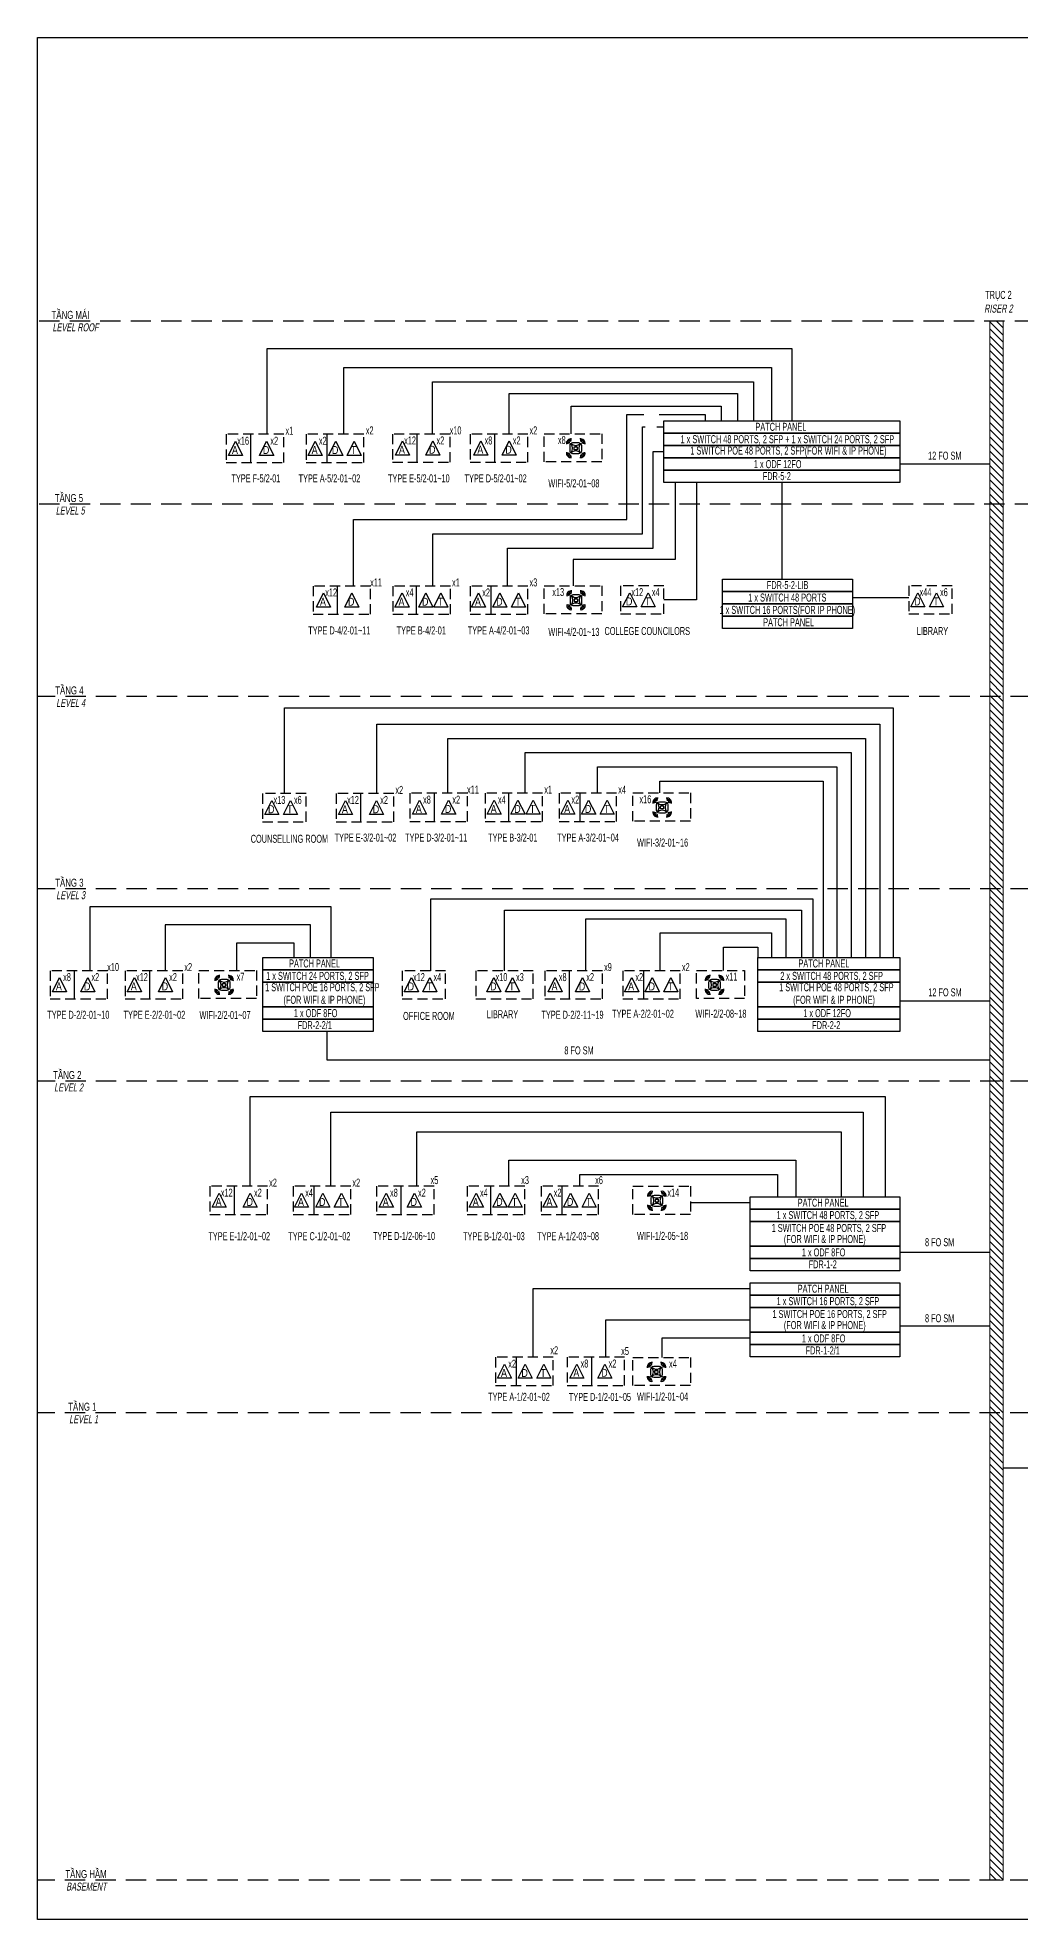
# Model space of a CAD drawing. Header units: millimetres. Extents: x 1246702 to 1318234, y 182083 to 240883.
# Drawn here: x 1246702 to 1277404, y 182083 to 240883 of the extents above; entities that cross this region are included whole.
import ezdxf
from ezdxf.enums import TextEntityAlignment as Align

# ---------------------------------------------------------------- set-up
doc = ezdxf.new("R2010")
doc.units = ezdxf.units.MM
doc.header["$LTSCALE"] = 100
doc.linetypes.add('HIDDEN', pattern=[9.525, 6.35, -3.175])
doc.layers.add('4 PA', color=210, linetype='Continuous', lineweight=5)
for name, color, linetype in [('MEP-00-BACKGROUND', 8, 'HIDDEN'), ('MEP-E-DATA', 3, 'Continuous'), ('MEP-E-DATA-EQP', 6, 'Continuous'), ('MEP-E-DATA-TXT', 7, 'Continuous'), ('MEP-E-DATA-WIRE', 2, 'D'), ('MEP-E-SE-TXT', 7, 'Continuous')]:
    doc.layers.add(name, color=color, linetype=linetype)
doc.layers.add('MEP-00-VP', color=2, linetype='Continuous', plot=False)
doc.styles.add('SPE-EN', font='Font - TrueType - Arial.ttf', dxfattribs={"width": 0.6, "oblique": 10})
doc.styles.add('SPE-VN', font='Font - TrueType - Arial.ttf', dxfattribs={"width": 0.6})
doc.styles.get("Standard").update_dxf_attribs({"font": 'Font - TrueType - Arial.ttf', "width": 0.6})
doc.linetypes.add('D', pattern='A,10,-2.5,["D",Standard,S=1.8,R=0,X=-0.8,Y=-0.77],-2.5', length=15)

# ---------------------------------------------------------------- blocks, each defined once
blk = doc.blocks.new('*U39')
at = {"layer": '4 PA'}
h = blk.add_hatch(dxfattribs=at)
h.set_pattern_fill('ANSI31', color=1, scale=50, angle=270, style=0)
h.paths.add_polyline_path([(-64188, 85337), (-15465, 85337), (-15465, 84920), (-64188, 84920)])
at = {"layer": '4 PA', "color": 1}
for points in [[(-64188, 85337), (-15465, 85337)], [(-64188, 85337), (-64188, 84920)], [(-15465, 85337), (-15465, 84920)], [(-64188, 84920), (-15465, 84920)]]:
    blk.add_lwpolyline(points, dxfattribs=at)
blk = doc.blocks.new('ELV-1006-WIFI')
at = {"color": 3}
blk.add_lwpolyline([(-57, 117), (57, 117, -0.414214), (117, 57), (117, -57, -0.414214), (57, -117), (-57, -117, -0.414214), (-117, -57), (-117, 57, -0.414214)], format="xyb", close=True, dxfattribs=at)
blk.add_lwpolyline([(-31, 31), (31, 31), (31, -31), (-31, -31)], close=True, dxfattribs=at)
blk.add_lwpolyline([(-7, 53), (7, 53), (7, 38), (-7, 38)], close=True)
at = {"color": 7}
for centre, radius, start, end in [((-100, 103), 93.5, 81.3115, 190.9584), ((-101, 105), 66.2, 80.3858, 191.9286), ((-101, 105), 40.6, 80.3858, 191.9286), ((100, 103), 93.5, 349.0416, 98.6885), ((101, 105), 66.2, 348.0714, 99.6142), ((101, 105), 40.6, 348.0714, 99.6142), ((-100, -103), 93.5, 169.0416, 278.6885), ((-101, -105), 66.2, 168.0714, 279.6142), ((-101, -105), 40.6, 168.0714, 279.6142), ((100, -103), 93.5, 261.3115, 10.9584), ((101, -105), 66.2, 260.3858, 11.9286), ((101, -105), 40.6, 260.3858, 11.9286)]:
    blk.add_arc(centre, radius, start, end, dxfattribs=at)
for centre, radius, start, end in [((0, 198), 140, 224.7085, 315.2915), ((-221, 0), 157, 320.5561, 39.4439), ((221, 0), 157, 140.5561, 219.4439), ((0, -198), 140, 44.7085, 135.2915)]:
    blk.add_arc(centre, radius, start, end)
blk = doc.blocks.new('ELV-1001-DATA SOCKET')
at = {"layer": 'MEP-E-DATA'}
blk.add_lwpolyline([(-168, 0), (0, 336), (168, 0), (-168, 0)], dxfattribs=at)
at = {"linetype": 'ByBlock', "lineweight": -2, "width": 0.8}
blk.add_attdef('X', text='', height=200, dxfattribs=at).set_placement((-1, 142), align=Align.MIDDLE)

msp = doc.modelspace()

# ---------------------------------------------------------------- linework, layer by layer
at = {"layer": 'MEP-00-BACKGROUND'}
for p, q in [((1317871, 232026), (1246705, 232026)), ((1317871, 226301), (1246705, 226301)), ((1317737, 220292), (1246705, 220292)), ((1317737, 214282), (1246705, 214282)), ((1317737, 208273), (1246705, 208273)), ((1317724, 197907), (1246705, 197907)), ((1317724, 183303), (1246705, 183303))]:
    msp.add_line(p, q, dxfattribs=at)
at = {"layer": 'MEP-00-VP'}
msp.add_lwpolyline([(1246702, 240883), (1318098, 240883), (1318098, 182083), (1246702, 182083)], close=True, dxfattribs=at)
at = {"layer": 'MEP-E-DATA', "color": 6, "flags": 128}
for points in [[(1273639, 227560), (1276454, 227560)], [(1273639, 210790), (1276454, 210790)], [(1276454, 208936), (1276454, 208936), (1255750, 208936), (1255750, 209825)], [(1273639, 202929), (1276454, 202929)], [(1273639, 200626), (1276454, 200626)], [(1276871, 196188), (1283275, 196188)]]:
    msp.add_lwpolyline(points, dxfattribs=at)
at = {"layer": 'MEP-E-DATA-EQP'}
for points in [[(1266268, 228910), (1273639, 228910), (1273639, 228525), (1266268, 228525)], [(1266268, 228525), (1273639, 228525), (1273639, 228139), (1266268, 228139)], [(1266268, 228139), (1273639, 228139), (1273639, 227753), (1266268, 227753)], [(1266268, 227753), (1273639, 227753), (1273639, 227367), (1266268, 227367)], [(1266268, 227367), (1273639, 227367), (1273639, 226981), (1266268, 226981)], [(1268103, 223963), (1272164, 223963), (1272164, 223577), (1268103, 223577)], [(1268103, 223577), (1272164, 223577), (1272164, 223191), (1268103, 223191)], [(1268103, 223191), (1272164, 223191), (1272164, 222805), (1268103, 222805)], [(1268103, 222805), (1272164, 222805), (1272164, 222419), (1268103, 222419)], [(1253742, 212141), (1257189, 212141), (1257189, 211755), (1253742, 211755)], [(1253742, 211755), (1257189, 211755), (1257189, 211369), (1253742, 211369)], [(1269201, 212141), (1273639, 212141), (1273639, 211755), (1269201, 211755)], [(1269201, 211755), (1273639, 211755), (1273639, 211369), (1269201, 211369)], [(1253742, 211369), (1257189, 211369), (1257189, 210597), (1253742, 210597)], [(1269201, 211369), (1273639, 211369), (1273639, 210597), (1269201, 210597)], [(1253742, 210597), (1257189, 210597), (1257189, 210211), (1253742, 210211)], [(1269201, 210597), (1273639, 210597), (1273639, 210211), (1269201, 210211)], [(1253742, 210211), (1257189, 210211), (1257189, 209825), (1253742, 209825)], [(1269201, 210211), (1273639, 210211), (1273639, 209825), (1269201, 209825)], [(1268959, 204665), (1273639, 204665), (1273639, 204279), (1268959, 204279)], [(1268959, 204279), (1273639, 204279), (1273639, 203893), (1268959, 203893)], [(1268959, 203893), (1273639, 203893), (1273639, 203122), (1268959, 203122)], [(1268959, 203122), (1273639, 203122), (1273639, 202736), (1268959, 202736)], [(1268959, 202736), (1273639, 202736), (1273639, 202350), (1268959, 202350)], [(1268959, 201977), (1273639, 201977), (1273639, 201591), (1268959, 201591)], [(1268959, 201591), (1273639, 201591), (1273639, 201205), (1268959, 201205)], [(1268959, 201205), (1273639, 201205), (1273639, 200433), (1268959, 200433)], [(1268959, 200433), (1273639, 200433), (1273639, 200047), (1268959, 200047)], [(1268959, 200047), (1273639, 200047), (1273639, 199661), (1268959, 199661)]]:
    msp.add_lwpolyline(points, close=True, dxfattribs=at)
at = {"layer": 'MEP-E-DATA-TXT', "linetype": 'HIDDEN', "ltscale": 0.5, "elevation": 0}
for points in [[(1254395, 228487), (1252597, 228487), (1252597, 227605), (1254395, 227605)], [(1256888, 228487), (1255090, 228487), (1255090, 227605), (1256888, 227605)], [(1259587, 228496), (1257789, 228496), (1257789, 227614), (1259587, 227614)], [(1262018, 228496), (1260220, 228496), (1260220, 227614), (1262018, 227614)], [(1255088, 217263), (1253731, 217263), (1253731, 216381), (1255088, 216381)], [(1257828, 217263), (1256030, 217263), (1256030, 216381), (1257828, 216381)], [(1260130, 217272), (1258332, 217272), (1258332, 216390), (1260130, 216390)], [(1262480, 217272), (1260682, 217272), (1260682, 216390), (1262480, 216390)], [(1264790, 217272), (1262992, 217272), (1262992, 216390), (1264790, 216390)], [(1248888, 211727), (1247090, 211727), (1247090, 210845), (1248888, 210845)], [(1251234, 211727), (1249436, 211727), (1249436, 210845), (1251234, 210845)], [(1259447, 211727), (1258090, 211727), (1258090, 210845), (1259447, 210845)], [(1262186, 211727), (1260388, 211727), (1260388, 210845), (1262186, 210845)], [(1264348, 211727), (1262550, 211727), (1262550, 210845), (1264348, 210845)], [(1266780, 211727), (1264982, 211727), (1264982, 210845), (1266780, 210845)], [(1253884, 204991), (1252086, 204991), (1252086, 204109), (1253884, 204109)], [(1259086, 204991), (1257288, 204991), (1257288, 204109), (1259086, 204109)], [(1261918, 204991), (1260120, 204991), (1260120, 204109), (1261918, 204109)], [(1264228, 204991), (1262430, 204991), (1262430, 204109), (1264228, 204109)]]:
    msp.add_lwpolyline(points, close=True, dxfattribs=at)
at = {"layer": 'MEP-E-DATA-TXT', "elevation": 0}
for points in [[(1253355, 228487), (1253355, 227605)], [(1255734, 228487), (1255734, 227605)], [(1258547, 228496), (1258547, 227614)], [(1260978, 228496), (1260978, 227614)], [(1256788, 217263), (1256788, 216381)], [(1259090, 217272), (1259090, 216390)], [(1261408, 217272), (1261408, 216390)], [(1263637, 217272), (1263637, 216390)], [(1247848, 211727), (1247848, 210845)], [(1250194, 211727), (1250194, 210845)], [(1263308, 211727), (1263308, 210845)], [(1265626, 211727), (1265626, 210845)], [(1252844, 204991), (1252844, 204109)], [(1258047, 204991), (1258047, 204109)], [(1260846, 204991), (1260846, 204109)], [(1263075, 204991), (1263075, 204109)]]:
    msp.add_lwpolyline(points, dxfattribs=at)
at = {"layer": 'MEP-E-DATA-TXT', "linetype": 'HIDDEN', "ltscale": 0.5}
for points in [[(1262529, 228506), (1264327, 228506), (1264327, 227624), (1262529, 227624)], [(1257103, 223746), (1255305, 223746), (1255305, 222864), (1257103, 222864)], [(1259598, 223746), (1257800, 223746), (1257800, 222864), (1259598, 222864)], [(1262018, 223746), (1260220, 223746), (1260220, 222864), (1262018, 222864)], [(1262529, 223755), (1264327, 223755), (1264327, 222873), (1262529, 222873)], [(1266269, 223755), (1264912, 223755), (1264912, 222873), (1266269, 222873)], [(1275273, 223755), (1273916, 223755), (1273916, 222873), (1275273, 222873)], [(1265301, 217281), (1267098, 217281), (1267098, 216399), (1265301, 216399)], [(1251737, 211736), (1253535, 211736), (1253535, 210854), (1251737, 210854)], [(1267290, 211736), (1268788, 211736), (1268788, 210854), (1267290, 210854)], [(1256485, 204991), (1254687, 204991), (1254687, 204109), (1256485, 204109)], [(1265301, 204991), (1267098, 204991), (1267098, 204109), (1265301, 204109)], [(1262808, 199646), (1261010, 199646), (1261010, 198764), (1262808, 198764)], [(1265041, 199651), (1263243, 199651), (1263243, 198769), (1265041, 198769)], [(1265301, 199642), (1267098, 199642), (1267098, 198760), (1265301, 198760)]]:
    msp.add_lwpolyline(points, close=True, dxfattribs=at)
at = {"layer": 'MEP-E-DATA-TXT'}
for points in [[(1256063, 223746), (1256063, 222864)], [(1258527, 223746), (1258527, 222864)], [(1260865, 223746), (1260865, 222864)], [(1255332, 205000), (1255332, 204118)], [(1261654, 199646), (1261654, 198764)], [(1264001, 199651), (1264001, 198769)]]:
    msp.add_lwpolyline(points, dxfattribs=at)
at = {"layer": 'MEP-E-DATA-WIRE', "elevation": 0, "flags": 128}
for points in [[(1253869, 228487), (1253869, 231173), (1270269, 231173), (1270269, 228910)], [(1256265, 228487), (1256265, 230577), (1269625, 230577), (1269625, 228910)], [(1259035, 228496), (1259035, 230131), (1269063, 230131), (1269063, 228910)], [(1261431, 228496), (1261431, 229766), (1268568, 229766), (1268568, 228910)], [(1266050, 228717), (1266268, 228717)], [(1261377, 223746), (1261377, 224933), (1265933, 224933), (1265933, 227946), (1266268, 227946)], [(1254410, 217263), (1254410, 219940), (1273435, 219940), (1273435, 212141)], [(1257295, 217263), (1257295, 219433), (1273010, 219433), (1273010, 212141)], [(1259520, 217272), (1259520, 218987), (1272564, 218987), (1272564, 212141)], [(1261933, 217272), (1261933, 218541), (1272117, 218541), (1272117, 212141)], [(1264188, 217272), (1264188, 218095), (1271671, 218095), (1271671, 212141)], [(1248339, 211727), (1248339, 213732), (1255863, 213732), (1255863, 212141)], [(1258989, 211727), (1258989, 213967), (1270923, 213967), (1270923, 212141)], [(1261287, 211727), (1261287, 213617), (1270568, 213617), (1270568, 212141)], [(1263831, 211727), (1263831, 213351), (1270077, 213351), (1270077, 212141)], [(1266150, 211727), (1266150, 212905), (1269631, 212905), (1269631, 212141)], [(1253340, 204991), (1253340, 207798), (1273180, 207798), (1273180, 204665)], [(1255867, 204991), (1255867, 207302), (1272491, 207302), (1272491, 204665)], [(1258545, 204991), (1258545, 206693), (1271803, 206693), (1271803, 204665)], [(1261428, 204991), (1261428, 205809), (1270394, 205809), (1270394, 204665)], [(1263642, 204991), (1263642, 205362), (1269821, 205362), (1269821, 204665)]]:
    msp.add_lwpolyline(points, dxfattribs=at)
at = {"layer": 'MEP-E-DATA-WIRE', "flags": 128}
for points in [[(1263366, 228506), (1263366, 229370), (1268056, 229370), (1268056, 228910)], [(1256568, 223746), (1256568, 225827), (1265107, 225827), (1265107, 229104), (1265643, 229104)], [(1266120, 229104), (1267556, 229104), (1267556, 228910)], [(1259052, 223746), (1259052, 225381), (1265599, 225381), (1265599, 228717), (1265682, 228717)], [(1266620, 226981), (1266620, 224574), (1263428, 224574), (1263428, 223755)], [(1267289, 226981), (1267289, 223314), (1266269, 223314)], [(1269954, 226981), (1269954, 223963)], [(1272164, 223384), (1273916, 223384)], [(1266138, 217281), (1266138, 217648), (1271241, 217648), (1271241, 212141)], [(1255230, 212141), (1255230, 213158), (1250690, 213158), (1250690, 211727)], [(1252923, 211736), (1252923, 212594), (1254710, 212594), (1254710, 212141)], [(1268128, 211736), (1268128, 212458), (1269201, 212458), (1269201, 212141)], [(1268959, 204472), (1267098, 204472)], [(1268959, 201784), (1262174, 201784), (1262174, 199646)], [(1264453, 199651), (1264453, 200819), (1268959, 200819)], [(1268959, 200240), (1266200, 200240), (1266200, 199642)]]:
    msp.add_lwpolyline(points, dxfattribs=at)

# ---------------------------------------------------------------- block references
at = {"color": 1, "xscale": -1, "rotation": 270}
msp.add_blockref('*U39', (1191534, 247491), dxfattribs=at)
at = {"layer": 'MEP-E-DATA-EQP'}
ref = msp.add_blockref('ELV-1001-DATA SOCKET', (1252885, 227830), dxfattribs=dict(at, xscale=1.312500000001382, yscale=1.312500000001382, zscale=1.312500000001382))
ref.add_attrib('X', 'A', dxfattribs={"layer": '0', "color": 7, "linetype": 'ByBlock', "lineweight": -2, "height": 250, "style": 'SPE-VN', "width": 0.8}).set_placement((1252867, 227997), align=Align.MIDDLE)
ref = msp.add_blockref('ELV-1001-DATA SOCKET', (1253856, 227830), dxfattribs=dict(at, xscale=1.312500000001382, yscale=1.312500000001382, zscale=1.312500000001382))
ref.add_attrib('X', 'D', dxfattribs={"layer": '0', "color": 7, "linetype": 'ByBlock', "lineweight": -2, "height": 250, "style": 'SPE-VN', "width": 0.8}).set_placement((1253839, 227997), align=Align.MIDDLE)
ref = msp.add_blockref('ELV-1001-DATA SOCKET', (1255373, 227830), dxfattribs=dict(at, xscale=1.312500000001382, yscale=1.312500000001382, zscale=1.312500000001382))
ref.add_attrib('X', 'A', dxfattribs={"layer": '0', "color": 7, "linetype": 'ByBlock', "lineweight": -2, "height": 250, "style": 'SPE-VN', "width": 0.8}).set_placement((1255356, 227997), align=Align.MIDDLE)
ref = msp.add_blockref('ELV-1001-DATA SOCKET', (1256014, 227830), dxfattribs=dict(at, xscale=1.312500000001382, yscale=1.312500000001382, zscale=1.312500000001382))
ref.add_attrib('X', 'D', dxfattribs={"layer": '0', "color": 7, "linetype": 'ByBlock', "lineweight": -2, "height": 250, "style": 'SPE-VN', "width": 0.8}).set_placement((1255996, 227997), align=Align.MIDDLE)
ref = msp.add_blockref('ELV-1001-DATA SOCKET', (1256594, 227830), dxfattribs=dict(at, xscale=1.312500000001382, yscale=1.312500000001382, zscale=1.312500000001382))
ref.add_attrib('X', 'T', dxfattribs={"layer": '0', "color": 7, "linetype": 'ByBlock', "lineweight": -2, "height": 250, "style": 'SPE-VN', "width": 0.8}).set_placement((1256577, 227997), align=Align.MIDDLE)
ref = msp.add_blockref('ELV-1001-DATA SOCKET', (1258100, 227840), dxfattribs=dict(at, xscale=1.312500000001382, yscale=1.312500000001382, zscale=1.312500000001382))
ref.add_attrib('X', 'A', dxfattribs={"layer": '0', "color": 7, "linetype": 'ByBlock', "lineweight": -2, "height": 250, "style": 'SPE-VN', "width": 0.8}).set_placement((1258083, 228006), align=Align.MIDDLE)
ref = msp.add_blockref('ELV-1001-DATA SOCKET', (1259048, 227840), dxfattribs=dict(at, xscale=1.312500000001382, yscale=1.312500000001382, zscale=1.312500000001382))
ref.add_attrib('X', 'D', dxfattribs={"layer": '0', "color": 7, "linetype": 'ByBlock', "lineweight": -2, "height": 250, "style": 'SPE-VN', "width": 0.8}).set_placement((1259031, 228006), align=Align.MIDDLE)
ref = msp.add_blockref('ELV-1001-DATA SOCKET', (1260550, 227840), dxfattribs=dict(at, xscale=1.312500000001382, yscale=1.312500000001382, zscale=1.312500000001382))
ref.add_attrib('X', 'A', dxfattribs={"layer": '0', "color": 7, "linetype": 'ByBlock', "lineweight": -2, "height": 250, "style": 'SPE-VN', "width": 0.8}).set_placement((1260532, 228006), align=Align.MIDDLE)
ref = msp.add_blockref('ELV-1001-DATA SOCKET', (1261431, 227840), dxfattribs=dict(at, xscale=1.312500000001382, yscale=1.312500000001382, zscale=1.312500000001382))
ref.add_attrib('X', 'D', dxfattribs={"layer": '0', "color": 7, "linetype": 'ByBlock', "lineweight": -2, "height": 250, "style": 'SPE-VN', "width": 0.8}).set_placement((1261414, 228006), align=Align.MIDDLE)
at = {"layer": 'MEP-E-DATA-EQP', "xscale": 1.5, "yscale": 1.5, "zscale": 1.5}
for p in [(1263513, 228053), (1263521, 223302), (1266213, 216828), (1252527, 211283), (1267849, 211283), (1266047, 204538), (1266036, 199189)]:
    msp.add_blockref('ELV-1006-WIFI', p, dxfattribs=at)
at = {"layer": 'MEP-E-DATA-EQP'}
ref = msp.add_blockref('ELV-1001-DATA SOCKET', (1255635, 223089), dxfattribs=dict(at, xscale=1.312500000001382, yscale=1.312500000001382, zscale=1.312500000001382))
ref.add_attrib('X', 'A', dxfattribs={"layer": '0', "color": 7, "linetype": 'ByBlock', "lineweight": -2, "height": 250, "style": 'SPE-VN', "width": 0.8}).set_placement((1255617, 223256), align=Align.MIDDLE)
ref = msp.add_blockref('ELV-1001-DATA SOCKET', (1256516, 223089), dxfattribs=dict(at, xscale=1.312500000001382, yscale=1.312500000001382, zscale=1.312500000001382))
ref.add_attrib('X', 'D', dxfattribs={"layer": '0', "color": 7, "linetype": 'ByBlock', "lineweight": -2, "height": 250, "style": 'SPE-VN', "width": 0.8}).set_placement((1256498, 223256), align=Align.MIDDLE)
ref = msp.add_blockref('ELV-1001-DATA SOCKET', (1258086, 223089), dxfattribs=dict(at, xscale=1.312500000001382, yscale=1.312500000001382, zscale=1.312500000001382))
ref.add_attrib('X', 'A', dxfattribs={"layer": '0', "color": 7, "linetype": 'ByBlock', "lineweight": -2, "height": 250, "style": 'SPE-VN', "width": 0.8}).set_placement((1258069, 223256), align=Align.MIDDLE)
ref = msp.add_blockref('ELV-1001-DATA SOCKET', (1258827, 223089), dxfattribs=dict(at, xscale=1.312500000001382, yscale=1.312500000001382, zscale=1.312500000001382))
ref.add_attrib('X', 'D', dxfattribs={"layer": '0', "color": 7, "linetype": 'ByBlock', "lineweight": -2, "height": 250, "style": 'SPE-VN', "width": 0.8}).set_placement((1258809, 223256), align=Align.MIDDLE)
ref = msp.add_blockref('ELV-1001-DATA SOCKET', (1259300, 223089), dxfattribs=dict(at, xscale=1.312500000001382, yscale=1.312500000001382, zscale=1.312500000001382))
ref.add_attrib('X', 'T', dxfattribs={"layer": '0', "color": 7, "linetype": 'ByBlock', "lineweight": -2, "height": 250, "style": 'SPE-VN', "width": 0.8}).set_placement((1259283, 223256), align=Align.MIDDLE)
ref = msp.add_blockref('ELV-1001-DATA SOCKET', (1260476, 223089), dxfattribs=dict(at, xscale=1.312500000001382, yscale=1.312500000001382, zscale=1.312500000001382))
ref.add_attrib('X', 'A', dxfattribs={"layer": '0', "color": 7, "linetype": 'ByBlock', "lineweight": -2, "height": 250, "style": 'SPE-VN', "width": 0.8}).set_placement((1260459, 223256), align=Align.MIDDLE)
ref = msp.add_blockref('ELV-1001-DATA SOCKET', (1261144, 223089), dxfattribs=dict(at, xscale=1.312500000001382, yscale=1.312500000001382, zscale=1.312500000001382))
ref.add_attrib('X', 'D', dxfattribs={"layer": '0', "color": 7, "linetype": 'ByBlock', "lineweight": -2, "height": 250, "style": 'SPE-VN', "width": 0.8}).set_placement((1261127, 223256), align=Align.MIDDLE)
ref = msp.add_blockref('ELV-1001-DATA SOCKET', (1261724, 223089), dxfattribs=dict(at, xscale=1.312500000001382, yscale=1.312500000001382, zscale=1.312500000001382))
ref.add_attrib('X', 'T', dxfattribs={"layer": '0', "color": 7, "linetype": 'ByBlock', "lineweight": -2, "height": 250, "style": 'SPE-VN', "width": 0.8}).set_placement((1261707, 223256), align=Align.MIDDLE)
ref = msp.add_blockref('ELV-1001-DATA SOCKET', (1265199, 223098), dxfattribs=dict(at, xscale=1.312500000001382, yscale=1.312500000001382, zscale=1.312500000001382))
ref.add_attrib('X', 'D', dxfattribs={"layer": '0', "color": 7, "linetype": 'ByBlock', "lineweight": -2, "height": 250, "style": 'SPE-VN', "width": 0.8}).set_placement((1265182, 223265), align=Align.MIDDLE)
ref = msp.add_blockref('ELV-1001-DATA SOCKET', (1265779, 223098), dxfattribs=dict(at, xscale=1.312500000001382, yscale=1.312500000001382, zscale=1.312500000001382))
ref.add_attrib('X', 'T', dxfattribs={"layer": '0', "color": 7, "linetype": 'ByBlock', "lineweight": -2, "height": 250, "style": 'SPE-VN', "width": 0.8}).set_placement((1265762, 223265), align=Align.MIDDLE)
ref = msp.add_blockref('ELV-1001-DATA SOCKET', (1274204, 223098), dxfattribs=dict(at, xscale=1.312500000001382, yscale=1.312500000001382, zscale=1.312500000001382))
ref.add_attrib('X', 'D', dxfattribs={"layer": '0', "color": 7, "linetype": 'ByBlock', "lineweight": -2, "height": 250, "style": 'SPE-VN', "width": 0.8}).set_placement((1274186, 223265), align=Align.MIDDLE)
ref = msp.add_blockref('ELV-1001-DATA SOCKET', (1274784, 223098), dxfattribs=dict(at, xscale=1.312500000001382, yscale=1.312500000001382, zscale=1.312500000001382))
ref.add_attrib('X', 'T', dxfattribs={"layer": '0', "color": 7, "linetype": 'ByBlock', "lineweight": -2, "height": 250, "style": 'SPE-VN', "width": 0.8}).set_placement((1274766, 223265), align=Align.MIDDLE)
ref = msp.add_blockref('ELV-1001-DATA SOCKET', (1254019, 216606), dxfattribs=dict(at, xscale=1.312500000001382, yscale=1.312500000001382, zscale=1.312500000001382))
ref.add_attrib('X', 'D', dxfattribs={"layer": '0', "color": 7, "linetype": 'ByBlock', "lineweight": -2, "height": 250, "style": 'SPE-VN', "width": 0.8}).set_placement((1254002, 216772), align=Align.MIDDLE)
ref = msp.add_blockref('ELV-1001-DATA SOCKET', (1254599, 216606), dxfattribs=dict(at, xscale=1.312500000001382, yscale=1.312500000001382, zscale=1.312500000001382))
ref.add_attrib('X', 'T', dxfattribs={"layer": '0', "color": 7, "linetype": 'ByBlock', "lineweight": -2, "height": 250, "style": 'SPE-VN', "width": 0.8}).set_placement((1254582, 216772), align=Align.MIDDLE)
ref = msp.add_blockref('ELV-1001-DATA SOCKET', (1256318, 216606), dxfattribs=dict(at, xscale=1.312500000001382, yscale=1.312500000001382, zscale=1.312500000001382))
ref.add_attrib('X', 'A', dxfattribs={"layer": '0', "color": 7, "linetype": 'ByBlock', "lineweight": -2, "height": 250, "style": 'SPE-VN', "width": 0.8}).set_placement((1256301, 216772), align=Align.MIDDLE)
ref = msp.add_blockref('ELV-1001-DATA SOCKET', (1257290, 216606), dxfattribs=dict(at, xscale=1.312500000001382, yscale=1.312500000001382, zscale=1.312500000001382))
ref.add_attrib('X', 'D', dxfattribs={"layer": '0', "color": 7, "linetype": 'ByBlock', "lineweight": -2, "height": 250, "style": 'SPE-VN', "width": 0.8}).set_placement((1257272, 216772), align=Align.MIDDLE)
ref = msp.add_blockref('ELV-1001-DATA SOCKET', (1258629, 216615), dxfattribs=dict(at, xscale=1.312500000001382, yscale=1.312500000001382, zscale=1.312500000001382))
ref.add_attrib('X', 'A', dxfattribs={"layer": '0', "color": 7, "linetype": 'ByBlock', "lineweight": -2, "height": 250, "style": 'SPE-VN', "width": 0.8}).set_placement((1258611, 216781), align=Align.MIDDLE)
ref = msp.add_blockref('ELV-1001-DATA SOCKET', (1259543, 216615), dxfattribs=dict(at, xscale=1.312500000001382, yscale=1.312500000001382, zscale=1.312500000001382))
ref.add_attrib('X', 'D', dxfattribs={"layer": '0', "color": 7, "linetype": 'ByBlock', "lineweight": -2, "height": 250, "style": 'SPE-VN', "width": 0.8}).set_placement((1259525, 216781), align=Align.MIDDLE)
ref = msp.add_blockref('ELV-1001-DATA SOCKET', (1260968, 216615), dxfattribs=dict(at, xscale=1.312500000001382, yscale=1.312500000001382, zscale=1.312500000001382))
ref.add_attrib('X', 'A', dxfattribs={"layer": '0', "color": 7, "linetype": 'ByBlock', "lineweight": -2, "height": 250, "style": 'SPE-VN', "width": 0.8}).set_placement((1260950, 216781), align=Align.MIDDLE)
ref = msp.add_blockref('ELV-1001-DATA SOCKET', (1261708, 216615), dxfattribs=dict(at, xscale=1.312500000001382, yscale=1.312500000001382, zscale=1.312500000001382))
ref.add_attrib('X', 'D', dxfattribs={"layer": '0', "color": 7, "linetype": 'ByBlock', "lineweight": -2, "height": 250, "style": 'SPE-VN', "width": 0.8}).set_placement((1261691, 216781), align=Align.MIDDLE)
ref = msp.add_blockref('ELV-1001-DATA SOCKET', (1262181, 216615), dxfattribs=dict(at, xscale=1.312500000001382, yscale=1.312500000001382, zscale=1.312500000001382))
ref.add_attrib('X', 'T', dxfattribs={"layer": '0', "color": 7, "linetype": 'ByBlock', "lineweight": -2, "height": 250, "style": 'SPE-VN', "width": 0.8}).set_placement((1262164, 216781), align=Align.MIDDLE)
ref = msp.add_blockref('ELV-1001-DATA SOCKET', (1263263, 216615), dxfattribs=dict(at, xscale=1.312500000001382, yscale=1.312500000001382, zscale=1.312500000001382))
ref.add_attrib('X', 'A', dxfattribs={"layer": '0', "color": 7, "linetype": 'ByBlock', "lineweight": -2, "height": 250, "style": 'SPE-VN', "width": 0.8}).set_placement((1263246, 216781), align=Align.MIDDLE)
ref = msp.add_blockref('ELV-1001-DATA SOCKET', (1263916, 216615), dxfattribs=dict(at, xscale=1.312500000001382, yscale=1.312500000001382, zscale=1.312500000001382))
ref.add_attrib('X', 'D', dxfattribs={"layer": '0', "color": 7, "linetype": 'ByBlock', "lineweight": -2, "height": 250, "style": 'SPE-VN', "width": 0.8}).set_placement((1263899, 216781), align=Align.MIDDLE)
ref = msp.add_blockref('ELV-1001-DATA SOCKET', (1264496, 216615), dxfattribs=dict(at, xscale=1.312500000001382, yscale=1.312500000001382, zscale=1.312500000001382))
ref.add_attrib('X', 'T', dxfattribs={"layer": '0', "color": 7, "linetype": 'ByBlock', "lineweight": -2, "height": 250, "style": 'SPE-VN', "width": 0.8}).set_placement((1264479, 216781), align=Align.MIDDLE)
ref = msp.add_blockref('ELV-1001-DATA SOCKET', (1247383, 211070), dxfattribs=dict(at, xscale=1.312500000001382, yscale=1.312500000001382, zscale=1.312500000001382))
ref.add_attrib('X', 'A', dxfattribs={"layer": '0', "color": 7, "linetype": 'ByBlock', "lineweight": -2, "height": 250, "style": 'SPE-VN', "width": 0.8}).set_placement((1247366, 211236), align=Align.MIDDLE)
ref = msp.add_blockref('ELV-1001-DATA SOCKET', (1248267, 211070), dxfattribs=dict(at, xscale=1.312500000001382, yscale=1.312500000001382, zscale=1.312500000001382))
ref.add_attrib('X', 'D', dxfattribs={"layer": '0', "color": 7, "linetype": 'ByBlock', "lineweight": -2, "height": 250, "style": 'SPE-VN', "width": 0.8}).set_placement((1248249, 211236), align=Align.MIDDLE)
ref = msp.add_blockref('ELV-1001-DATA SOCKET', (1249723, 211070), dxfattribs=dict(at, xscale=1.312500000001382, yscale=1.312500000001382, zscale=1.312500000001382))
ref.add_attrib('X', 'A', dxfattribs={"layer": '0', "color": 7, "linetype": 'ByBlock', "lineweight": -2, "height": 250, "style": 'SPE-VN', "width": 0.8}).set_placement((1249706, 211236), align=Align.MIDDLE)
ref = msp.add_blockref('ELV-1001-DATA SOCKET', (1250695, 211070), dxfattribs=dict(at, xscale=1.312500000001382, yscale=1.312500000001382, zscale=1.312500000001382))
ref.add_attrib('X', 'D', dxfattribs={"layer": '0', "color": 7, "linetype": 'ByBlock', "lineweight": -2, "height": 250, "style": 'SPE-VN', "width": 0.8}).set_placement((1250678, 211236), align=Align.MIDDLE)
ref = msp.add_blockref('ELV-1001-DATA SOCKET', (1258377, 211070), dxfattribs=dict(at, xscale=1.312500000001382, yscale=1.312500000001382, zscale=1.312500000001382))
ref.add_attrib('X', 'D', dxfattribs={"layer": '0', "color": 7, "linetype": 'ByBlock', "lineweight": -2, "height": 250, "style": 'SPE-VN', "width": 0.8}).set_placement((1258360, 211236), align=Align.MIDDLE)
ref = msp.add_blockref('ELV-1001-DATA SOCKET', (1258957, 211070), dxfattribs=dict(at, xscale=1.312500000001382, yscale=1.312500000001382, zscale=1.312500000001382))
ref.add_attrib('X', 'T', dxfattribs={"layer": '0', "color": 7, "linetype": 'ByBlock', "lineweight": -2, "height": 250, "style": 'SPE-VN', "width": 0.8}).set_placement((1258940, 211236), align=Align.MIDDLE)
ref = msp.add_blockref('ELV-1001-DATA SOCKET', (1260956, 211070), dxfattribs=dict(at, xscale=1.312500000001382, yscale=1.312500000001382, zscale=1.312500000001382))
ref.add_attrib('X', 'D', dxfattribs={"layer": '0', "color": 7, "linetype": 'ByBlock', "lineweight": -2, "height": 250, "style": 'SPE-VN', "width": 0.8}).set_placement((1260939, 211236), align=Align.MIDDLE)
ref = msp.add_blockref('ELV-1001-DATA SOCKET', (1261536, 211070), dxfattribs=dict(at, xscale=1.312500000001382, yscale=1.312500000001382, zscale=1.312500000001382))
ref.add_attrib('X', 'T', dxfattribs={"layer": '0', "color": 7, "linetype": 'ByBlock', "lineweight": -2, "height": 250, "style": 'SPE-VN', "width": 0.8}).set_placement((1261519, 211236), align=Align.MIDDLE)
ref = msp.add_blockref('ELV-1001-DATA SOCKET', (1262869, 211070), dxfattribs=dict(at, xscale=1.312500000001382, yscale=1.312500000001382, zscale=1.312500000001382))
ref.add_attrib('X', 'A', dxfattribs={"layer": '0', "color": 7, "linetype": 'ByBlock', "lineweight": -2, "height": 250, "style": 'SPE-VN', "width": 0.8}).set_placement((1262852, 211236), align=Align.MIDDLE)
ref = msp.add_blockref('ELV-1001-DATA SOCKET', (1263727, 211070), dxfattribs=dict(at, xscale=1.312500000001382, yscale=1.312500000001382, zscale=1.312500000001382))
ref.add_attrib('X', 'D', dxfattribs={"layer": '0', "color": 7, "linetype": 'ByBlock', "lineweight": -2, "height": 250, "style": 'SPE-VN', "width": 0.8}).set_placement((1263709, 211236), align=Align.MIDDLE)
ref = msp.add_blockref('ELV-1001-DATA SOCKET', (1265261, 211070), dxfattribs=dict(at, xscale=1.312500000001382, yscale=1.312500000001382, zscale=1.312500000001382))
ref.add_attrib('X', 'A', dxfattribs={"layer": '0', "color": 7, "linetype": 'ByBlock', "lineweight": -2, "height": 250, "style": 'SPE-VN', "width": 0.8}).set_placement((1265244, 211236), align=Align.MIDDLE)
ref = msp.add_blockref('ELV-1001-DATA SOCKET', (1265906, 211070), dxfattribs=dict(at, xscale=1.312500000001382, yscale=1.312500000001382, zscale=1.312500000001382))
ref.add_attrib('X', 'D', dxfattribs={"layer": '0', "color": 7, "linetype": 'ByBlock', "lineweight": -2, "height": 250, "style": 'SPE-VN', "width": 0.8}).set_placement((1265888, 211236), align=Align.MIDDLE)
ref = msp.add_blockref('ELV-1001-DATA SOCKET', (1266486, 211070), dxfattribs=dict(at, xscale=1.312500000001382, yscale=1.312500000001382, zscale=1.312500000001382))
ref.add_attrib('X', 'T', dxfattribs={"layer": '0', "color": 7, "linetype": 'ByBlock', "lineweight": -2, "height": 250, "style": 'SPE-VN', "width": 0.8}).set_placement((1266468, 211236), align=Align.MIDDLE)
ref = msp.add_blockref('ELV-1001-DATA SOCKET', (1252374, 204334), dxfattribs=dict(at, xscale=1.312500000001382, yscale=1.312500000001382, zscale=1.312500000001382))
ref.add_attrib('X', 'A', dxfattribs={"layer": '0', "color": 7, "linetype": 'ByBlock', "lineweight": -2, "height": 250, "style": 'SPE-VN', "width": 0.8}).set_placement((1252356, 204501), align=Align.MIDDLE)
ref = msp.add_blockref('ELV-1001-DATA SOCKET', (1253345, 204334), dxfattribs=dict(at, xscale=1.312500000001382, yscale=1.312500000001382, zscale=1.312500000001382))
ref.add_attrib('X', 'D', dxfattribs={"layer": '0', "color": 7, "linetype": 'ByBlock', "lineweight": -2, "height": 250, "style": 'SPE-VN', "width": 0.8}).set_placement((1253328, 204501), align=Align.MIDDLE)
ref = msp.add_blockref('ELV-1001-DATA SOCKET', (1254946, 204334), dxfattribs=dict(at, xscale=1.312500000001382, yscale=1.312500000001382, zscale=1.312500000001382))
ref.add_attrib('X', 'A', dxfattribs={"layer": '0', "color": 7, "linetype": 'ByBlock', "lineweight": -2, "height": 250, "style": 'SPE-VN', "width": 0.8}).set_placement((1254929, 204501), align=Align.MIDDLE)
ref = msp.add_blockref('ELV-1001-DATA SOCKET', (1255611, 204334), dxfattribs=dict(at, xscale=1.312500000001382, yscale=1.312500000001382, zscale=1.312500000001382))
ref.add_attrib('X', 'D', dxfattribs={"layer": '0', "color": 7, "linetype": 'ByBlock', "lineweight": -2, "height": 250, "style": 'SPE-VN', "width": 0.8}).set_placement((1255594, 204501), align=Align.MIDDLE)
ref = msp.add_blockref('ELV-1001-DATA SOCKET', (1256191, 204334), dxfattribs=dict(at, xscale=1.312500000001382, yscale=1.312500000001382, zscale=1.312500000001382))
ref.add_attrib('X', 'T', dxfattribs={"layer": '0', "color": 7, "linetype": 'ByBlock', "lineweight": -2, "height": 250, "style": 'SPE-VN', "width": 0.8}).set_placement((1256174, 204501), align=Align.MIDDLE)
ref = msp.add_blockref('ELV-1001-DATA SOCKET', (1257595, 204334), dxfattribs=dict(at, xscale=1.312500000001382, yscale=1.312500000001382, zscale=1.312500000001382))
ref.add_attrib('X', 'A', dxfattribs={"layer": '0', "color": 7, "linetype": 'ByBlock', "lineweight": -2, "height": 250, "style": 'SPE-VN', "width": 0.8}).set_placement((1257577, 204501), align=Align.MIDDLE)
ref = msp.add_blockref('ELV-1001-DATA SOCKET', (1258471, 204334), dxfattribs=dict(at, xscale=1.312500000001382, yscale=1.312500000001382, zscale=1.312500000001382))
ref.add_attrib('X', 'D', dxfattribs={"layer": '0', "color": 7, "linetype": 'ByBlock', "lineweight": -2, "height": 250, "style": 'SPE-VN', "width": 0.8}).set_placement((1258453, 204501), align=Align.MIDDLE)
ref = msp.add_blockref('ELV-1001-DATA SOCKET', (1260406, 204334), dxfattribs=dict(at, xscale=1.312500000001382, yscale=1.312500000001382, zscale=1.312500000001382))
ref.add_attrib('X', 'A', dxfattribs={"layer": '0', "color": 7, "linetype": 'ByBlock', "lineweight": -2, "height": 250, "style": 'SPE-VN', "width": 0.8}).set_placement((1260388, 204501), align=Align.MIDDLE)
ref = msp.add_blockref('ELV-1001-DATA SOCKET', (1261146, 204334), dxfattribs=dict(at, xscale=1.312500000001382, yscale=1.312500000001382, zscale=1.312500000001382))
ref.add_attrib('X', 'D', dxfattribs={"layer": '0', "color": 7, "linetype": 'ByBlock', "lineweight": -2, "height": 250, "style": 'SPE-VN', "width": 0.8}).set_placement((1261128, 204501), align=Align.MIDDLE)
ref = msp.add_blockref('ELV-1001-DATA SOCKET', (1261619, 204334), dxfattribs=dict(at, xscale=1.312500000001382, yscale=1.312500000001382, zscale=1.312500000001382))
ref.add_attrib('X', 'T', dxfattribs={"layer": '0', "color": 7, "linetype": 'ByBlock', "lineweight": -2, "height": 250, "style": 'SPE-VN', "width": 0.8}).set_placement((1261602, 204501), align=Align.MIDDLE)
ref = msp.add_blockref('ELV-1001-DATA SOCKET', (1262710, 204334), dxfattribs=dict(at, xscale=1.312500000001382, yscale=1.312500000001382, zscale=1.312500000001382))
ref.add_attrib('X', 'A', dxfattribs={"layer": '0', "color": 7, "linetype": 'ByBlock', "lineweight": -2, "height": 250, "style": 'SPE-VN', "width": 0.8}).set_placement((1262692, 204501), align=Align.MIDDLE)
ref = msp.add_blockref('ELV-1001-DATA SOCKET', (1263354, 204334), dxfattribs=dict(at, xscale=1.312500000001382, yscale=1.312500000001382, zscale=1.312500000001382))
ref.add_attrib('X', 'D', dxfattribs={"layer": '0', "color": 7, "linetype": 'ByBlock', "lineweight": -2, "height": 250, "style": 'SPE-VN', "width": 0.8}).set_placement((1263337, 204501), align=Align.MIDDLE)
ref = msp.add_blockref('ELV-1001-DATA SOCKET', (1263934, 204334), dxfattribs=dict(at, xscale=1.312500000001382, yscale=1.312500000001382, zscale=1.312500000001382))
ref.add_attrib('X', 'T', dxfattribs={"layer": '0', "color": 7, "linetype": 'ByBlock', "lineweight": -2, "height": 250, "style": 'SPE-VN', "width": 0.8}).set_placement((1263917, 204501), align=Align.MIDDLE)
ref = msp.add_blockref('ELV-1001-DATA SOCKET', (1261290, 198989), dxfattribs=dict(at, xscale=1.312500000001382, yscale=1.312500000001382, zscale=1.312500000001382))
ref.add_attrib('X', 'A', dxfattribs={"layer": '0', "color": 7, "linetype": 'ByBlock', "lineweight": -2, "height": 250, "style": 'SPE-VN', "width": 0.8}).set_placement((1261272, 199156), align=Align.MIDDLE)
ref = msp.add_blockref('ELV-1001-DATA SOCKET', (1261934, 198989), dxfattribs=dict(at, xscale=1.312500000001382, yscale=1.312500000001382, zscale=1.312500000001382))
ref.add_attrib('X', 'D', dxfattribs={"layer": '0', "color": 7, "linetype": 'ByBlock', "lineweight": -2, "height": 250, "style": 'SPE-VN', "width": 0.8}).set_placement((1261916, 199156), align=Align.MIDDLE)
ref = msp.add_blockref('ELV-1001-DATA SOCKET', (1262514, 198989), dxfattribs=dict(at, xscale=1.312500000001382, yscale=1.312500000001382, zscale=1.312500000001382))
ref.add_attrib('X', 'T', dxfattribs={"layer": '0', "color": 7, "linetype": 'ByBlock', "lineweight": -2, "height": 250, "style": 'SPE-VN', "width": 0.8}).set_placement((1262497, 199156), align=Align.MIDDLE)
ref = msp.add_blockref('ELV-1001-DATA SOCKET', (1263549, 198995), dxfattribs=dict(at, xscale=1.312500000001382, yscale=1.312500000001382, zscale=1.312500000001382))
ref.add_attrib('X', 'A', dxfattribs={"layer": '0', "color": 7, "linetype": 'ByBlock', "lineweight": -2, "height": 250, "style": 'SPE-VN', "width": 0.8}).set_placement((1263532, 199161), align=Align.MIDDLE)
ref = msp.add_blockref('ELV-1001-DATA SOCKET', (1264425, 198995), dxfattribs=dict(at, xscale=1.312500000001382, yscale=1.312500000001382, zscale=1.312500000001382))
ref.add_attrib('X', 'D', dxfattribs={"layer": '0', "color": 7, "linetype": 'ByBlock', "lineweight": -2, "height": 250, "style": 'SPE-VN', "width": 0.8}).set_placement((1264408, 199161), align=Align.MIDDLE)

# ---------------------------------------------------------------- texts
at = {"layer": 'MEP-00-BACKGROUND', "color": 8, "linetype": 'Continuous', "style": 'SPE-VN', "width": 0.7}
for s, p in [('TẦNG MÁI', (1247137, 232095)), ('TẦNG 5', (1247239, 226371)), ('TẦNG 4', (1247253, 220361)), ('TẦNG 3', (1247253, 214351)), ('TẦNG 2', (1247188, 208342)), ('TẦNG 1', (1247658, 197976)), ('TẦNG HẦM', (1247568, 183372))]:
    msp.add_text(s, height=250, dxfattribs=at).set_placement(p)
at = {"layer": 'MEP-00-BACKGROUND', "color": 8, "linetype": 'Continuous', "style": 'SPE-EN', "oblique": 10, "width": 0.6}
for s, p in [('LEVEL ROOF', (1247167, 231705)), ('LEVEL 5', (1247269, 225981)), ('LEVEL 4', (1247283, 219971)), ('LEVEL 3', (1247283, 213961)), ('LEVEL 2', (1247218, 207952)), ('LEVEL 1', (1247688, 197586)), ('BASEMENT', (1247597, 182982))]:
    msp.add_text(s, height=250, dxfattribs=at).set_placement(p)
at = {"layer": 'MEP-E-DATA-TXT', "style": 'SPE-EN', "oblique": 10, "width": 0.6}
msp.add_text('RISER 2', height=250, dxfattribs=at).set_placement((1276719, 232291), align=Align.CENTER)
at = {"layer": 'MEP-E-DATA-TXT', "width": 0.6}
for s, style, p in [('12 FO SM', 'SPE-EN', (1275043, 227695)), ('TYPE F-5/2-01', 'SPE-VN', (1253521, 226986)), ('TYPE A-5/2-01~02', 'SPE-VN', (1255819, 226986)), ('TYPE E-5/2-01~10', 'SPE-VN', (1258610, 226986)), ('TYPE D-5/2-01~02', 'SPE-VN', (1261011, 226986)), ('TYPE D-4/2-01~11', 'SPE-VN', (1256127, 222235)), ('TYPE B-4/2-01', 'SPE-VN', (1258687, 222235)), ('TYPE A-4/2-01~03', 'SPE-VN', (1261104, 222235)), ('COLLEGE COUNCILORS', 'SPE-VN', (1265748, 222216)), ('LIBRARY', 'SPE-VN', (1274658, 222216)), ('COUNSELLING ROOM', 'SPE-VN', (1254568, 215724)), ('TYPE E-3/2-01~02', 'SPE-VN', (1256944, 215761)), ('TYPE D-3/2-01~11', 'SPE-VN', (1259153, 215761)), ('TYPE B-3/2-01', 'SPE-VN', (1261546, 215761)), ('TYPE A-3/2-01~04', 'SPE-VN', (1263898, 215761)), ('12 FO SM', 'SPE-EN', (1275049, 210925)), ('TYPE A-2/2-01~02', 'SPE-VN', (1265616, 210257)), ('TYPE D-2/2-01~10', 'SPE-VN', (1247974, 210225)), ('TYPE E-2/2-01~02', 'SPE-VN', (1250350, 210225)), ('OFFICE ROOM', 'SPE-VN', (1258926, 210188)), ('LIBRARY', 'SPE-VN', (1261225, 210242)), ('TYPE D-2/2-11~19', 'SPE-VN', (1263412, 210225)), ('8 FO SM', 'SPE-EN', (1263616, 209111)), ('TYPE E-1/2-01~02', 'SPE-VN', (1253000, 203306)), ('TYPE C-1/2-01~02', 'SPE-VN', (1255504, 203306)), ('TYPE D-1/2-06~10', 'SPE-VN', (1258150, 203312)), ('TYPE B-1/2-01~03', 'SPE-VN', (1260956, 203306)), ('TYPE A-1/2-03~08', 'SPE-VN', (1263276, 203306)), ('8 FO SM', 'SPE-EN', (1274883, 203117)), ('8 FO SM', 'SPE-EN', (1274883, 200741)), ('TYPE A-1/2-01~02', 'SPE-VN', (1261741, 198286)), ('TYPE D-1/2-01~05', 'SPE-VN', (1264269, 198282))]:
    msp.add_text(s, height=250, dxfattribs=dict(at, style=style)).set_placement(p, align=Align.CENTER)
at = {"layer": 'MEP-E-SE-TXT', "width": 0.6}
for s, p in [('TRỤC 2', (1276719, 232719)), ('x2', (1257076, 228485)), ('x10', (1259759, 228485)), ('x2', (1262190, 228485)), ('PATCH PANEL', (1269922, 228597)), ('x16', (1253122, 228162)), ('x2', (1254093, 228162)), ('x1', (1254567, 228475)), ('x2', (1255610, 228162)), ('x12', (1258337, 228171)), ('x2', (1259285, 228171)), ('x8', (1260787, 228171)), ('x2', (1261668, 228171)), ('x8', (1263078, 228183)), ('1 x SWITCH 48 PORTS, 2 SFP + 1 x SWITCH 24 PORTS, 2 SFP', (1270124, 228210)), ('1 x ODF 12FO', (1269823, 227431)), ('WIFI-5/2-01~08', (1263455, 226830)), ('x12', (1255872, 223421)), ('x11', (1257275, 223734)), ('x4', (1258323, 223421)), ('x1', (1259770, 223734)), ('x2', (1260713, 223421)), ('x3', (1262190, 223734)), ('x13', (1262966, 223433)), ('x12', (1265436, 223430)), ('x4', (1266012, 223430)), ('1 x SWITCH 48 PORTS', (1270124, 223262)), ('x44', (1274440, 223430)), ('x6', (1275016, 223430)), ('1 x SWITCH 16 PORTS(FOR IP PHONE)', (1270124, 222876)), ('WIFI-4/2-01~13', (1263455, 222189)), ('PATCH PANEL', (1270164, 222492)), ('x13', (1254256, 216938)), ('x6', (1254832, 216938)), ('x12', (1256555, 216938)), ('x2', (1257526, 216938)), ('x2', (1258000, 217251)), ('x8', (1258865, 216947)), ('x2', (1259780, 216947)), ('x11', (1260302, 217260)), ('x4', (1261204, 216947)), ('x1', (1262652, 217260)), ('x2', (1263500, 216947)), ('x4', (1264962, 217260)), ('x16', (1265688, 216959)), ('WIFI-3/2-01~16', (1266227, 215605)), ('x10', (1249060, 211715)), ('x2', (1251406, 211715)), ('1 x SWITCH 24 PORTS, 2 SFP', (1255445, 211440)), ('PATCH PANEL', (1255353, 211828)), ('x9', (1264520, 211715)), ('x2', (1266952, 211715)), ('2 x SWITCH 48 PORTS, 2 SFP', (1271508, 211440)), ('PATCH PANEL', (1271267, 211828)), ('x8', (1247620, 211402)), ('x2', (1248504, 211402)), ('x12', (1249960, 211402)), ('x2', (1250932, 211402)), ('x7', (1253040, 211414)), ('x12', (1258614, 211402)), ('x4', (1259190, 211402)), ('x10', (1261193, 211402)), ('x3', (1261769, 211402)), ('x8', (1263106, 211402)), ('x2', (1263964, 211402)), ('x2', (1265498, 211402)), ('x11', (1268379, 211414)), ('1 x ODF 8FO', (1255388, 210276)), ('WIFI-2/2-08~18', (1268048, 210260)), ('1 x ODF 12FO', (1271367, 210276)), ('WIFI-2/2-01~07', (1252556, 210217)), ('x2', (1254056, 204979)), ('x2', (1256657, 204979)), ('x5', (1259099, 205058)), ('x3', (1261930, 205058)), ('x6', (1264241, 205058)), ('x12', (1252610, 204666)), ('x2', (1253582, 204666)), ('x4', (1255183, 204666)), ('x8', (1257832, 204666)), ('x2', (1258708, 204666)), ('x4', (1260642, 204666)), ('x2', (1262946, 204666)), ('x14', (1266560, 204669)), ('1 x SWITCH 48 PORTS, 2 SFP', (1271392, 203965)), ('PATCH PANEL', (1271244, 204352)), ('WIFI-1/2-05~18', (1266226, 203315)), ('1 x ODF 8FO', (1271258, 202800)), ('PATCH PANEL', (1271244, 201664)), ('1 x SWITCH 16 PORTS, 2 SFP', (1271392, 201276)), ('x2', (1262842, 199740)), ('x5', (1265054, 199718)), ('1 x ODF 8FO', (1271258, 200112)), ('x2', (1261526, 199321)), ('x8', (1263786, 199326)), ('x2', (1264662, 199326)), ('x4', (1266548, 199320)), ('WIFI-1/2-01~04', (1266226, 198293))]:
    msp.add_text(s, height=250, dxfattribs=at).set_placement(p, align=Align.CENTER)
for s, p in [('1 SWITCH POE 48 PORTS, 2 SFP(FOR WIFI & IP PHONE)', (1267093, 227854)), ('1 SWITCH POE 16 PORTS, 2 SFP', (1253809, 211085)), ('1 SWITCH POE 48 PORTS, 2 SFP', (1269869, 211085)), ('(FOR WIFI & IP PHONE)', (1254383, 210692)), ('(FOR WIFI & IP PHONE)', (1270305, 210692)), ('1 SWITCH POE 48 PORTS, 2 SFP', (1269635, 203562)), ('(FOR WIFI & IP PHONE)', (1270015, 203217)), ('1 SWITCH POE 16 PORTS, 2 SFP', (1269659, 200873)), ('(FOR WIFI & IP PHONE)', (1270015, 200528))]:
    msp.add_text(s, height=250, dxfattribs=at).set_placement(p)
at = {"layer": 'MEP-E-SE-TXT', "color": 6, "width": 0.6}
for s, p in [('FDR-5-2', (1269796, 227056)), ('FDR-5-2-LIB', (1270133, 223652)), ('FDR-2-2/1', (1255360, 209900)), ('FDR-2-2', (1271340, 209900)), ('FDR-1-2', (1271230, 202425)), ('FDR-1-2/1', (1271230, 199736))]:
    msp.add_text(s, height=250, dxfattribs=at).set_placement(p, align=Align.CENTER)

doc.saveas('drawing.dxf')
